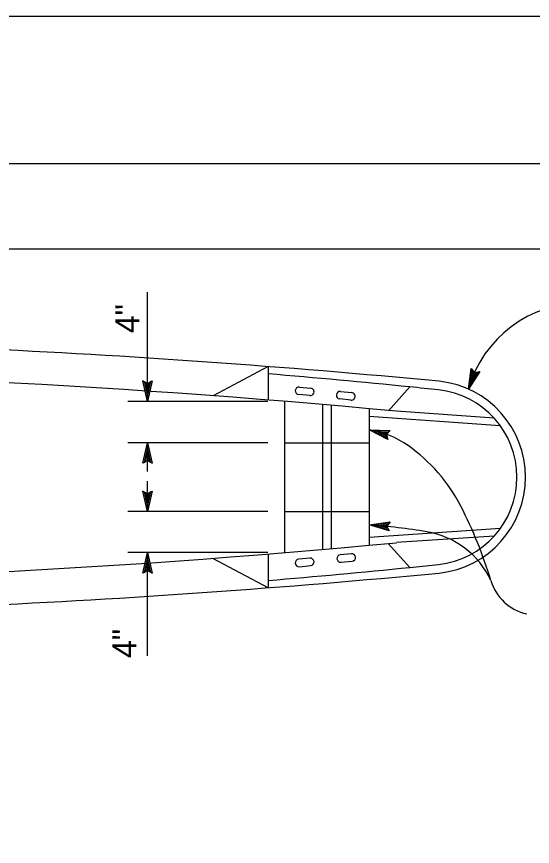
# Model space of a CAD drawing. Extents: x -894 to 866, y -472 to 714.
# Drawn here: x -343.6 to -192.5, y 470.4 to 713.6 of the extents above; entities that cross this region are included whole.
import ezdxf

# ---------------------------------------------------------------- set-up
doc = ezdxf.new("R2010")
doc.units = 0
for name, color, linetype in [('border_PLOTTING-ELEMENTS', 7, 'Continuous'), ('border_rw_22x34_Cut_Lines', 7, 'Continuous'), ('border_SHEET', 7, 'Continuous'), ('tcd_RAILING', 7, 'Continuous'), ('tcd_RAILING-anno', 7, 'Continuous')]:
    doc.layers.add(name, color=color, linetype=linetype)

msp = doc.modelspace()

# ---------------------------------------------------------------- linework, layer by layer
at = {"layer": 'border_PLOTTING-ELEMENTS'}
for points in [[(-894.04, -472.44), (865.96, -472.44), (865.96, 713.56), (-894.04, 713.56)], [(-864.04, 670.56), (835.96, 670.56), (835.96, -429.44), (-864.04, -429.44)]]:
    msp.add_lwpolyline(points, close=True, dxfattribs=at)
at = {"layer": 'border_rw_22x34_Cut_Lines'}
msp.add_lwpolyline([(-864.04, 670.56), (835.96, 670.56), (835.96, -429.44), (-864.04, -429.44)], close=True, dxfattribs=at)
at = {"layer": 'border_SHEET'}
msp.add_line((-814.04, 645.56), (810.96, 645.56), dxfattribs=at)
at = {"layer": 'tcd_RAILING'}
for p, q in [((-269.88, 611.01), (-286.02, 602.48)), ((-269.88, 611.01), (-269.88, 601.21)), ((-260.76, 605.01), (-257.48, 604.7)), ((-248.74, 603.71), (-245.45, 603.4)), ((-234.69, 598.09), (-228.41, 605.06)), ((-265.12, 600.82), (-265.12, 556.5)), ((-257.69, 602.51), (-260.97, 602.82)), ((-245.66, 601.21), (-248.95, 601.52)), ((-253.99, 599.88), (-253.99, 557.44)), ((-251.48, 599.67), (-251.48, 557.66)), ((-240.34, 598.67), (-240.34, 558.67)), ((-201.91, 593.68), (-240.34, 596.39)), ((-203.71, 595.91), (-232.3, 597.93)), ((-265.12, 588.67), (-240.34, 588.67)), ((-265.12, 568.55), (-240.34, 568.55)), ((-201.88, 563.57), (-240.34, 560.97)), ((-203.68, 561.35), (-232.3, 559.42)), ((-234.74, 559.19), (-228.41, 552.16)), ((-269.88, 546.21), (-286.17, 554.82)), ((-269.88, 556.11), (-269.88, 546.21)), ((-257.69, 554.87), (-260.97, 554.56)), ((-245.5, 556.17), (-248.79, 555.86)), ((-260.76, 552.37), (-257.48, 552.68)), ((-248.58, 553.67), (-245.29, 553.98)), ((-228.41, 552.16), (-220.04, 553.02))]:
    msp.add_line(p, q, dxfattribs=at)
for centre, radius, start, end in [((-484.96, -2177.93), 2797.22, 84.56011, 90.15387), ((-489.54, -2129.97), 2740, 84.61294, 89.9784), ((-456.32, -1650.38), 2266.92, 84.22986, 85.28248), ((-222.76, 578.61), 28.24, 276.0586, 83.9414), ((-260.87, 603.92), 1.1, 84.5337, 264.5337), ((-257.58, 603.6), 1.1, 264.534, 84.534), ((-248.84, 602.62), 1.1, 84.5337, 264.5337), ((-245.56, 602.3), 1.1, 264.534, 84.534), ((-456.32, -1650.38), 2266.92, 84.01723, 84.22986), ((-222.76, 578.61), 25.73, 276.0586, 83.9414), ((-490.81, 3278.36), 2731.21, 269.96509, 275.43113), ((-260.87, 553.47), 1.1, 95.4663, 275.4663), ((-257.58, 553.78), 1.1, 275.466, 95.466), ((-248.68, 554.77), 1.1, 95.4663, 275.4663), ((-245.4, 555.08), 1.1, 275.466, 95.466), ((-456.32, 2807.6), 2266.92, 274.71753, 275.77014), ((-484.99, 3336.21), 2798.28, 269.8469, 275.43853)]:
    msp.add_arc(centre, radius, start, end, dxfattribs=at)
at = {"layer": 'tcd_RAILING-anno'}
for p, q in [((-305.27, 600.82), (-305.27, 632.81)), ((-211.26, 604.41), (-210.44, 610.5)), ((-210.44, 610.5), (-210.44, 610.5)), ((-210.44, 610.5), (-209.47, 609.29)), ((-207.94, 609.58), (-211.26, 604.41)), ((-210.78, 605.72), (-210.19, 610.16)), ((-208.34, 609.5), (-210.78, 605.7)), ((-210.31, 607), (-209.92, 609.87)), ((-208.76, 609.4), (-210.31, 607)), ((-209.83, 608.3), (-209.66, 609.53)), ((-209.15, 609.36), (-209.83, 608.3)), ((-209.47, 609.29), (-207.94, 609.58)), ((-207.94, 609.58), (-207.94, 609.58)), ((-306.6, 606.82), (-306.6, 606.82)), ((-303.93, 606.82), (-303.93, 606.82)), ((-211.26, 604.41), (-211.26, 604.41)), ((-269.98, 600.82), (-311.01, 600.82)), ((-305.27, 600.82), (-305.27, 600.82)), ((-240.3, 592.47), (-240.3, 592.47)), ((-234.16, 592.25), (-234.16, 592.25)), ((-269.98, 588.67), (-311.01, 588.67)), ((-305.27, 580.31), (-305.27, 588.67)), ((-305.27, 588.67), (-305.27, 588.67)), ((-234.84, 589.66), (-234.84, 589.66)), ((-306.61, 582.67), (-306.61, 582.67)), ((-303.94, 582.67), (-303.94, 582.67)), ((-305.27, 568.55), (-305.27, 577.43)), ((-306.6, 574.55), (-306.6, 574.55)), ((-303.93, 574.55), (-303.93, 574.55)), ((-269.98, 568.55), (-311.01, 568.55)), ((-305.27, 568.55), (-305.27, 568.55)), ((-240.3, 564.63), (-240.3, 564.63)), ((-234.22, 565.51), (-234.22, 565.51)), ((-234.42, 562.85), (-234.42, 562.85)), ((-269.98, 556.5), (-311.01, 556.5)), ((-305.27, 526.24), (-305.27, 556.5)), ((-305.27, 556.5), (-305.27, 556.5)), ((-306.61, 550.5), (-306.61, 550.5)), ((-303.94, 550.5), (-303.94, 550.5))]:
    msp.add_line(p, q, dxfattribs=at)
for points in [[(-303.93, 606.82), (-305.27, 600.82), (-306.6, 606.82), (-306.24, 606.61), (-305.27, 602.21), (-304.28, 606.61), (-304.64, 606.4), (-305.27, 603.58), (-305.89, 606.39), (-305.53, 606.18), (-305.26, 604.97), (-304.99, 606.19), (-305.27, 606.02), (-306.6, 606.82), (-305.27, 606.02)], [(-234.84, 589.66), (-240.3, 592.47), (-234.16, 592.25), (-234.46, 591.96), (-238.96, 592.13), (-234.95, 590.06), (-235.07, 590.46), (-237.63, 591.77), (-234.75, 591.67), (-235.05, 591.38), (-236.3, 591.43), (-235.18, 590.85), (-235.27, 591.16), (-234.16, 592.25), (-235.27, 591.16)], [(-306.61, 582.67), (-305.27, 588.67), (-303.94, 582.67), (-304.29, 582.88), (-305.26, 587.28), (-306.25, 582.88), (-305.9, 583.09), (-305.27, 585.9), (-304.65, 583.09), (-305, 583.31), (-305.27, 584.52), (-305.54, 583.3), (-305.27, 583.47), (-303.94, 582.67), (-305.27, 583.47)], [(-303.93, 574.55), (-305.27, 568.55), (-306.6, 574.55), (-306.24, 574.34), (-305.27, 569.94), (-304.28, 574.34), (-304.64, 574.13), (-305.27, 571.32), (-305.89, 574.13), (-305.53, 573.91), (-305.26, 572.7), (-304.99, 573.92), (-305.27, 573.75), (-306.6, 574.55), (-305.27, 573.75)], [(-234.42, 562.85), (-240.3, 564.63), (-234.22, 565.51), (-234.46, 565.18), (-238.92, 564.53), (-234.61, 563.22), (-234.79, 563.59), (-237.55, 564.42), (-234.7, 564.84), (-234.94, 564.5), (-236.17, 564.32), (-234.98, 563.96), (-235.12, 564.25), (-234.22, 565.51), (-235.12, 564.25)], [(-306.61, 550.5), (-305.27, 556.5), (-303.94, 550.5), (-304.29, 550.71), (-305.26, 555.11), (-306.25, 550.71), (-305.9, 550.92), (-305.27, 553.73), (-304.65, 550.92), (-305, 551.14), (-305.27, 552.35), (-305.54, 551.13), (-305.27, 551.3), (-303.94, 550.5), (-305.27, 551.3)]]:
    msp.add_lwpolyline(points, close=True, dxfattribs=at)
for centre, radius, start, end in [((-178.02, 595.05), 34.53, 89.3175, 164.2788), ((-244.36, 566.1), 26.68, 54.6236, 81.2574), ((-257.83, 547.13), 49.95, 27.3936, 54.6236), ((-324.21, 512.73), 124.71, 16.5843, 27.3936), ((-254.11, 377.87), 187.27, 80.5734, 85.774), ((-227.56, 537.75), 25.2, 24.8219, 80.5734), ((-191.07, 552.38), 14.2, 196.5843, 257.4533)]:
    msp.add_arc(centre, radius, start, end, dxfattribs=at)

# ---------------------------------------------------------------- texts
for p in [(-307.7, 620.79), (-308.53, 525.63)]:
    msp.add_text('4"', height=7, rotation=90, dxfattribs=at).set_placement(p)

doc.saveas('drawing.dxf')
